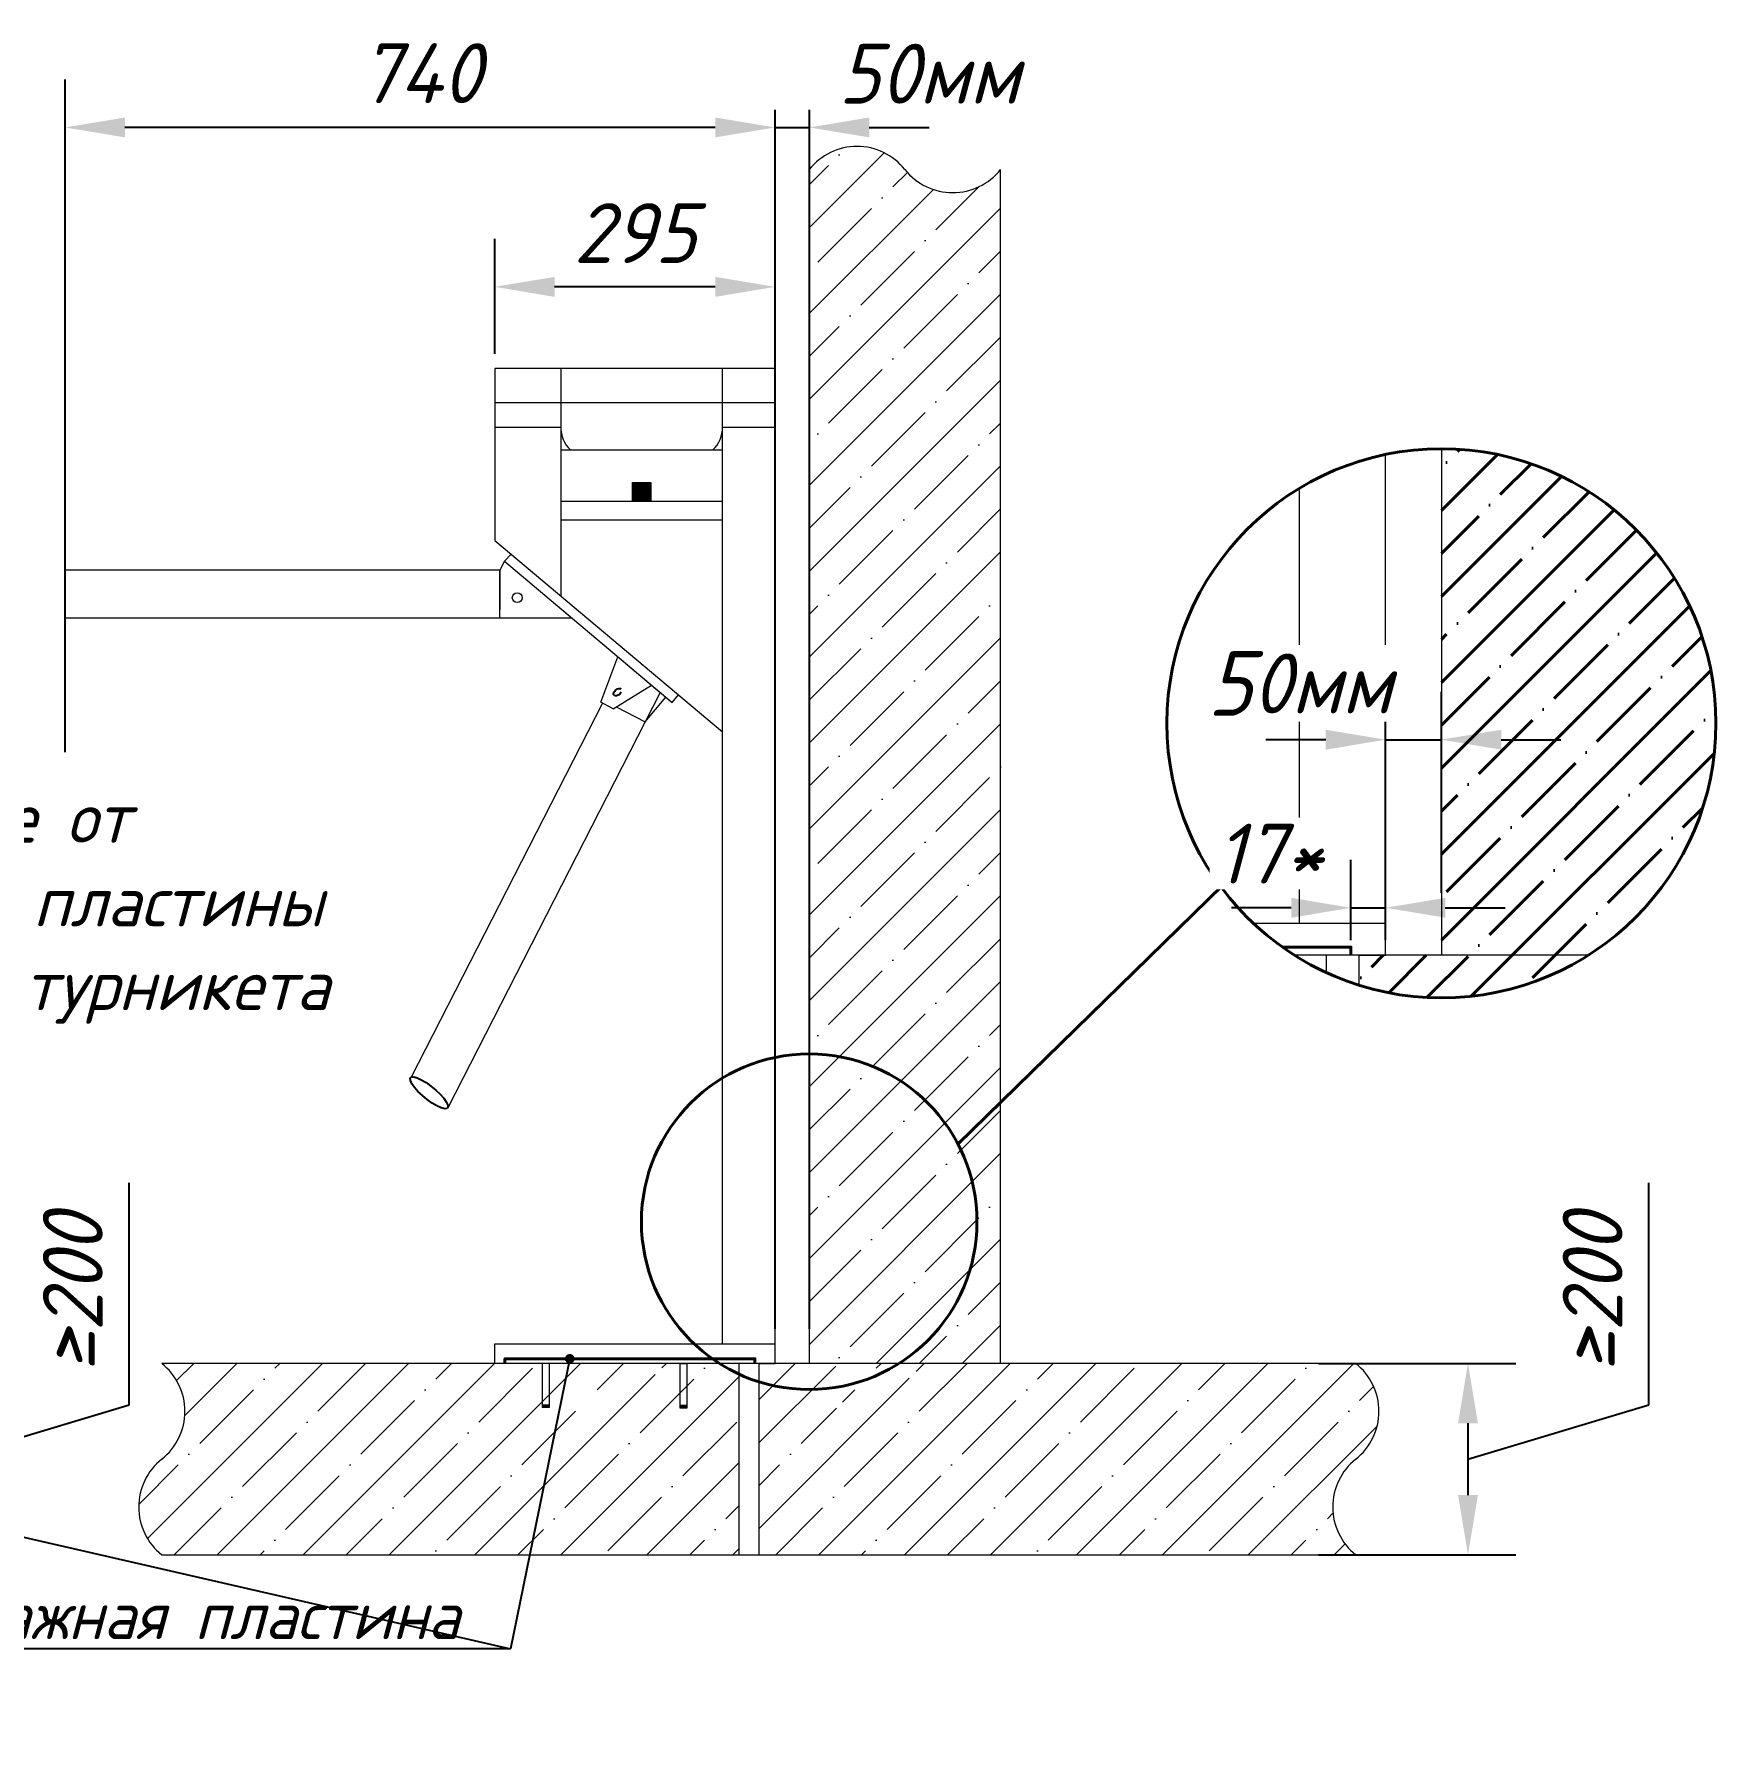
# Model space of a CAD drawing. Header units: millimetres. Extents: x 4247 to 622543, y -201358 to 142419.
# Drawn here: x 295105 to 296863, y -142060 to -140284 of the extents above; entities that cross this region are included whole.
import ezdxf
from ezdxf import colors
from ezdxf.entities.mleader import LeaderData, LeaderLine
from ezdxf.math import Vec2, Vec3

# ---------------------------------------------------------------- set-up
doc = ezdxf.new("R2010")
doc.units = ezdxf.units.MM
doc.layers.get('DEFPOINTS').update_dxf_attribs({"color": 252, "lineweight": 9})
doc.styles.add('GOST-2.304_Type-B_italic', font='GOST_Common Italic.ttf')
doc.styles.add('ICOCPEUR', font='isocpeur.ttf')
doc.dimstyles.new('СПДС', dxfattribs={"dimscale": 100, "dimtxt": 2.5, "dimasz": 2.5, "dimexe": 2, "dimexo": 0.625, "dimgap": 1, "dimtad": 1, "dimdec": 0, "dimrnd": 5, "dimtxsty": 'ICOCPEUR', "dimblk": 'OBLIQUE', "dimcen": 2.5, "dimdle": 2, "dimadec": 0, "dimazin": 2, "dimtfac": 0.75, "dimtdec": 0, "dimtmove": 1, "dimatfit": 3, "dimfxl": 1, "dimtfill": 1, "dimtolj": 1, "dimarcsym": 1})

# ---------------------------------------------------------------- blocks, each defined once
blk = doc.blocks.new('*D524')
at = {"color": 0, "lineweight": -2, "transparency": 16777216}
for p, q in [((295137.7, -141034.1), (295137.7, -140331.3)), ((295879.7, -140836), (295879.7, -140331.3)), ((295817.2, -140381.3), (295200.2, -140381.3))]:
    blk.add_line(p, q, dxfattribs=at)
at = {"color": 0, "transparency": 16777216}
for points in [[(295200.2, -140370.9), (295200.2, -140391.7), (295137.7, -140381.3)], [(295817.2, -140370.9), (295817.2, -140391.7), (295879.7, -140381.3)]]:
    blk.add_solid(points, dxfattribs=at)
at = {"layer": 'DEFPOINTS', "color": 0, "transparency": 16777216}
for p in [(295137.7, -140381.3), (295879.7, -140851.6), (295137.7, -141049.7)]:
    blk.add_point(p, dxfattribs=at)
at = {"color": 0, "lineweight": 20, "transparency": 16777216, "insert": (295508.7, -140324.6), "char_height": 62.5, "attachment_point": 5, "style": 'GOST-2.304_Type-B_italic', "bg_fill": 3, "box_fill_scale": 1.1, "bg_fill_color": 256, "bg_fill_true_color": 13158600, "bg_fill_transparency": 0}
blk.add_mtext('\\A1;740', dxfattribs=at)
blk = doc.blocks.new('*D521')
at = {"color": 0, "lineweight": -2, "transparency": 16777216}
for p, q in [((295879.7, -141637.1), (295879.7, -140331.3)), ((295915.6, -141637.1), (295915.6, -140331.3)), ((295817.2, -140381.3), (295754.7, -140381.3)), ((295879.7, -140381.3), (295915.6, -140381.3)), ((295978.1, -140381.3), (296040.6, -140381.3))]:
    blk.add_line(p, q, dxfattribs=at)
at = {"layer": 'DEFPOINTS', "color": 0, "transparency": 16777216}
for p in [(295915.6, -140381.3), (295879.7, -141652.8), (295915.6, -141652.8)]:
    blk.add_point(p, dxfattribs=at)
at = {"color": 0, "lineweight": 20, "transparency": 16777216, "insert": (296040.6, -140325.1), "char_height": 62.5, "width": 467.838, "attachment_point": 5, "style": 'GOST-2.304_Type-B_italic', "bg_fill": 3, "box_fill_scale": 1.1, "bg_fill_color": 256, "bg_fill_true_color": 13158600, "bg_fill_transparency": 0}
blk.add_mtext('\\A1;50мм', dxfattribs=at)
at = {"color": 0, "transparency": 16777216}
for points in [[(295817.2, -140370.9), (295817.2, -140391.7), (295879.7, -140381.3)], [(295978.1, -140370.9), (295978.1, -140391.7), (295915.6, -140381.3)]]:
    blk.add_solid(points, dxfattribs=at)
blk = doc.blocks.new('*D525')
at = {"color": 0, "lineweight": -2, "transparency": 16777216}
for p, q in [((295586.7, -140617.8), (295586.7, -140497.9)), ((295879.7, -140617.8), (295879.7, -140497.9)), ((295817.2, -140547.9), (295649.2, -140547.9))]:
    blk.add_line(p, q, dxfattribs=at)
at = {"color": 0, "transparency": 16777216}
for points in [[(295649.2, -140537.5), (295649.2, -140558.4), (295586.7, -140547.9)], [(295817.2, -140537.5), (295817.2, -140558.4), (295879.7, -140547.9)]]:
    blk.add_solid(points, dxfattribs=at)
at = {"layer": 'DEFPOINTS', "color": 0, "transparency": 16777216}
for p in [(295586.7, -140547.9), (295586.7, -140633.4), (295879.7, -140633.4)]:
    blk.add_point(p, dxfattribs=at)
at = {"color": 0, "lineweight": 20, "transparency": 16777216, "insert": (295733.2, -140491.7), "char_height": 62.5, "attachment_point": 5, "style": 'GOST-2.304_Type-B_italic', "bg_fill": 3, "box_fill_scale": 1.1, "bg_fill_color": 256, "bg_fill_true_color": 13158600, "bg_fill_transparency": 0}
blk.add_mtext('\\A1;295', dxfattribs=at)
blk = doc.blocks.new('*D526')
at = {"color": 0, "lineweight": -2, "transparency": 16777216}
for p, q in [((295204.5, -141716.5), (295204.5, -141484.3)), ((294859.3, -141673.2), (295065.5, -141673.2)), ((295015.5, -141773.2), (295204.5, -141716.5)), ((295015.5, -141735.7), (295015.5, -141810.7)), ((294859.3, -141873.2), (295065.5, -141873.2))]:
    blk.add_line(p, q, dxfattribs=at)
at = {"color": 0, "transparency": 16777216}
for points in [[(295005, -141735.7), (295025.9, -141735.7), (295015.5, -141673.2)], [(295005, -141810.7), (295025.9, -141810.7), (295015.5, -141873.2)]]:
    blk.add_solid(points, dxfattribs=at)
at = {"layer": 'DEFPOINTS', "color": 0, "transparency": 16777216}
for p in [(294843.7, -141673.2), (294843.7, -141873.2), (295015.5, -141873.2)]:
    blk.add_point(p, dxfattribs=at)
at = {"color": 0, "lineweight": 20, "transparency": 16777216, "insert": (295145.7, -141600.4), "char_height": 62.5, "attachment_point": 5, "rotation": 90, "style": 'GOST-2.304_Type-B_italic', "bg_fill": 3, "box_fill_scale": 1.1, "bg_fill_color": 256, "bg_fill_true_color": 13158600, "bg_fill_transparency": 0}
blk.add_mtext('\\A1;{\\H1.08333x;≥}200', dxfattribs=at)
blk = doc.blocks.new('*D522')
at = {"color": 0, "lineweight": -2, "transparency": 16777216}
for p, q in [((296793, -141716.5), (296793, -141484.3)), ((296447.7, -141673.2), (296653.9, -141673.2)), ((296603.9, -141773.2), (296793, -141716.5)), ((296603.9, -141735.7), (296603.9, -141810.7)), ((296447.7, -141873.2), (296653.9, -141873.2))]:
    blk.add_line(p, q, dxfattribs=at)
at = {"color": 0, "transparency": 16777216}
for points in [[(296593.5, -141735.7), (296614.3, -141735.7), (296603.9, -141673.2)], [(296593.5, -141810.7), (296614.3, -141810.7), (296603.9, -141873.2)]]:
    blk.add_solid(points, dxfattribs=at)
at = {"layer": 'DEFPOINTS', "color": 0, "transparency": 16777216}
for p in [(296432.1, -141673.2), (296432.1, -141873.2), (296603.9, -141873.2)]:
    blk.add_point(p, dxfattribs=at)
at = {"color": 0, "lineweight": 20, "transparency": 16777216, "insert": (296734.1, -141600.4), "char_height": 62.5, "attachment_point": 5, "rotation": 90, "style": 'GOST-2.304_Type-B_italic', "bg_fill": 3, "box_fill_scale": 1.1, "bg_fill_color": 256, "bg_fill_true_color": 13158600, "bg_fill_transparency": 0}
blk.add_mtext('\\A1;{\\H1.08333x;≥}200', dxfattribs=at)
blk = doc.blocks.new('*D527')
at = {"color": 0, "lineweight": -2, "transparency": 16777216}
for p, q in [((296517.7, -141181.3), (296517.7, -140971.2)), ((296576.1, -141181.3), (296576.1, -140971.2)), ((296455.2, -141021.2), (296392.7, -141021.2)), ((296517.7, -141021.2), (296576.1, -141021.2)), ((296638.6, -141021.2), (296701.1, -141021.2))]:
    blk.add_line(p, q, dxfattribs=at)
at = {"color": 0, "transparency": 16777216}
blk.add_solid([(296638.6, -141010.8), (296638.6, -141031.7), (296576.1, -141021.2)], dxfattribs=at)
at = {"layer": 'DEFPOINTS', "color": 0, "transparency": 16777216}
for p in [(296576.1, -141021.2), (296517.7, -141196.9), (296576.1, -141196.9)]:
    blk.add_point(p, dxfattribs=at)
at = {"color": 0, "lineweight": 20, "transparency": 16777216, "insert": (296427.9, -140962.4), "char_height": 62.5, "attachment_point": 5, "style": 'GOST-2.304_Type-B_italic', "bg_fill": 3, "box_fill_scale": 1.1, "bg_fill_color": 256, "bg_fill_true_color": 13158600, "bg_fill_transparency": 0}
blk.add_mtext('\\A1;{\\H1.08333x;5\\H0.92308x;\\C256;0мм}', dxfattribs=at)
at = {"color": 0, "transparency": 16777216}
blk.add_solid([(296455.2, -141010.8), (296455.2, -141031.7), (296517.7, -141021.2)], dxfattribs=at)
blk = doc.blocks.new('*D528')
at = {"color": 0, "lineweight": -2, "transparency": 16777216}
for p, q in [((296481.6, -141230.9), (296481.6, -141146.9)), ((296517.7, -141230.9), (296517.7, -141146.9)), ((296419.1, -141196.9), (296356.6, -141196.9)), ((296481.6, -141196.9), (296517.7, -141196.9)), ((296580.2, -141196.9), (296642.7, -141196.9))]:
    blk.add_line(p, q, dxfattribs=at)
at = {"color": 0, "transparency": 16777216}
blk.add_solid([(296580.2, -141186.5), (296580.2, -141207.3), (296517.7, -141196.9)], dxfattribs=at)
at = {"layer": 'DEFPOINTS', "color": 0, "transparency": 16777216}
for p in [(296517.7, -141196.9), (296481.6, -141246.5), (296517.7, -141246.5)]:
    blk.add_point(p, dxfattribs=at)
at = {"color": 0, "lineweight": 20, "transparency": 16777216, "insert": (296396.1, -141140.3), "char_height": 62.5, "attachment_point": 5, "style": 'GOST-2.304_Type-B_italic', "bg_fill": 3, "box_fill_scale": 1.1, "bg_fill_color": 256, "bg_fill_true_color": 13158600, "bg_fill_transparency": 0}
blk.add_mtext('\\A1;17*', dxfattribs=at)
at = {"color": 0, "transparency": 16777216}
blk.add_solid([(296419.1, -141186.5), (296419.1, -141207.3), (296481.6, -141196.9)], dxfattribs=at)
blk = doc.blocks.new('план Новый корпус (не печатать) 2$0$_Dot')
at = {"color": 251, "linetype": 'ByBlock', "lineweight": -2}
blk.add_line((-0.5, 0), (-1, 0), dxfattribs=at)
at = {"color": 251, "linetype": 'ByBlock', "const_width": 0.5}
blk.add_lwpolyline([(-0.25, 0, 1), (0.25, 0, 1)], format="xyb", close=True, dxfattribs=at)

msp = doc.modelspace()

# ---------------------------------------------------------------- hatches: boundary and pattern name
at = {"lineweight": 20}
h = msp.add_hatch(dxfattribs=at)
h.set_pattern_fill('ANSI35', color=8, scale=10)
h.set_pattern_definition([(45, (-131389.97, -396088.97), (-44.901281, 44.901281), []), (45, (-131345.07, -396088.97), (-44.901281, 44.901281), [79.375, -15.875, 0, -15.875])])
h.paths.add_polyline_path([(296115.384, -140425.311, -0.48315795), (296015.384, -140425.311, 0.48315795), (295915.384, -140425.311), (295915.384, -141673.227), (296115.384, -141673.227)])
at = {"lineweight": 40, "true_color": 0x000000}
h = msp.add_hatch(dxfattribs=at)
h.set_pattern_fill('ANSI35', color=18, scale=10)
h.set_pattern_definition([(45, (-133303.37, -396534), (-44.901281, 44.901281), []), (45, (-133258.466, -396534), (-44.901281, 44.901281), [79.375, -15.875, 0, -15.875])])
h.paths.add_polyline_path([(296576.129, -141246.565), (296729.632, -141246.565, 0.25704516), (296863.098, -141004.103, 0.41421356), (296576.129, -140717.134)])
h.paths.add_polyline_path([(296729.632, -141246.565), (296489.89, -141246.565), (296489.89, -141277.807, 0.2209008)])
at = {"lineweight": 20, "true_color": 0x000000}
h = msp.add_hatch(color=18, dxfattribs=at)
h.dxf.hatch_style = 1
h.paths.add_polyline_path([(295750.012, -140752.488), (295730.546, -140752.488), (295730.546, -140771.94), (295750.012, -140771.94)])
at = {"lineweight": 20}
h = msp.add_hatch(dxfattribs=at)
h.set_pattern_fill('ANSI35', color=8, scale=10)
h.set_pattern_definition([(45, (-129813.36, -396088.97), (-44.901281, 44.901281), []), (45, (-129768.46, -396088.97), (-44.901281, 44.901281), [79.375, -15.875, 0, -15.875])])
h.paths.add_polyline_path([(295841.837, -141673.227), (295761.475, -141673.227), (295761.475, -141719.747), (295754.475, -141719.747), (295754.475, -141717.069), (295754.475, -141673.227), (295684.509, -141673.227), (295684.509, -141719.747), (295677.509, -141719.747), (295677.509, -141717.069), (295677.509, -141673.227), (295606.836, -141673.227), (295238.729, -141673.227, -0.48315795), (295238.729, -141773.227, 0.48315795), (295238.729, -141873.227), (295841.837, -141873.227)])
h.paths.add_polyline_path([(296486.646, -141773.227, 0.48315795), (296486.646, -141673.227), (296027.016, -141673.227), (296027.016, -141719.747), (296020.016, -141719.747), (296020.016, -141673.227), (295950.05, -141673.227), (295950.05, -141719.747), (295943.05, -141719.747), (295943.05, -141673.227), (295862.688, -141673.227), (295862.688, -141873.227), (296486.646, -141873.227, -0.48315795)])
at = {"lineweight": 20, "true_color": 0x000000}
h = msp.add_hatch(color=18, dxfattribs=at)
h.dxf.hatch_style = 1
h.paths.add_polyline_path([(295636.733, -141716.686), (295636.733, -141719.364), (295643.733, -141719.364), (295643.733, -141716.686)])
h = msp.add_hatch(color=18, dxfattribs=at)
h.dxf.hatch_style = 1
h.paths.add_polyline_path([(295780.361, -141717.069), (295780.361, -141719.747), (295787.361, -141719.747), (295787.361, -141717.069)])

# ---------------------------------------------------------------- linework, layer by layer
for p, q in [((295498.386, -141375.163), (295499.57, -141373.837)), ((295498.542, -141377.522), (295498.386, -141375.163)), ((295500.027, -141380.753), (295498.542, -141377.522)), ((295499.57, -141373.837), (295502.014, -141373.636)), ((295502.741, -141384.638), (295500.027, -141380.753)), ((295502.014, -141373.636), (295505.55, -141374.572)), ((295505.55, -141374.572), (295509.938, -141376.582)), ((295509.938, -141376.582), (295514.879, -141379.528)), ((295514.879, -141379.528), (295520.036, -141383.211)), ((295506.498, -141388.91), (295502.741, -141384.638)), ((295511.042, -141393.278), (295506.498, -141388.91)), ((295516.063, -141397.446), (295511.042, -141393.278)), ((295521.221, -141401.129), (295516.063, -141397.446)), ((295520.036, -141383.211), (295525.058, -141387.379)), ((295525.058, -141387.379), (295529.602, -141391.748)), ((295529.602, -141391.748), (295533.359, -141396.02)), ((295533.359, -141396.02), (295536.073, -141399.904)), ((295536.073, -141399.904), (295537.558, -141403.135)), ((295526.162, -141404.075), (295521.221, -141401.129)), ((295530.55, -141406.085), (295526.162, -141404.075)), ((295534.086, -141407.021), (295530.55, -141406.085)), ((295536.53, -141406.82), (295534.086, -141407.021)), ((295537.714, -141405.494), (295536.53, -141406.82)), ((295537.558, -141403.135), (295537.714, -141405.494))]:
    msp.add_line(p, q)
at = {"color": 18, "lineweight": 15, "true_color": 0x000000}
for points in [[(295915.384, -140425.311), (295915.384, -141673.227)], [(296115.384, -141673.227), (296115.384, -140425.311)], [(296576.129, -140717.134), (296576.129, -141246.565)], [(296729.632, -141246.565), (296422.626, -141246.565)], [(296455.767, -141246.504), (296455.767, -141264.61)], [(296489.89, -141246.565), (296489.89, -141277.807)], [(296486.646, -141673.227), (295238.729, -141673.227)], [(295841.837, -141673.19), (295841.837, -141873.227)], [(295862.688, -141673.227), (295862.688, -141873.227)], [(295238.729, -141873.227), (296486.646, -141873.227)]]:
    msp.add_lwpolyline(points, dxfattribs=at)
at = {"color": 18, "lineweight": 20, "true_color": 0x000000}
for points in [[(295862.688, -141673.201), (295879.687, -141673.227), (295879.687, -140633.419), (295586.687, -140633.419), (295586.687, -140812.906)], [(295655.721, -140633.419), (295655.721, -140870.881)], [(295824.837, -141652.765), (295824.837, -140633.419)], [(295586.687, -140668.793), (295879.687, -140668.793)], [(295586.687, -140694.421), (295655.721, -140694.421)], [(295824.837, -140694.421), (295879.687, -140694.421)], [(295655.721, -140718.353), (295824.837, -140718.353)], [(296489.89, -141246.521), (296517.709, -141246.565), (296517.709, -140723.143)], [(296427.946, -141213.078), (296427.946, -140758.353)], [(295655.721, -140771.94), (295824.837, -140771.94)], [(295655.721, -140791.508), (295824.837, -140791.508)], [(295586.687, -140812.906), (295824.837, -141012.903)], [(295603.973, -140827.423), (295596.913, -140834.666), (295772.32, -140982.486), (295778.719, -140974.174)], [(295596.913, -140834.666), (295591.956, -140843.975), (295591.956, -140885.509)], [(296379.456, -141213.078), (296517.709, -141213.078)], [(296517.709, -141246.565), (296422.389, -141246.415)], [(295879.687, -141673.227), (295586.687, -141672.766), (295586.687, -141652.766), (295879.687, -141652.765)], [(295643.733, -141672.845), (295643.733, -141719.364), (295636.733, -141719.364), (295636.733, -141672.845), (295643.733, -141672.845), (295643.733, -141672.845)], [(295787.361, -141673.228), (295787.361, -141719.747), (295780.361, -141719.747), (295780.361, -141673.228), (295787.361, -141673.228), (295787.361, -141673.228)], [(295643.733, -141716.686), (295636.733, -141716.686)], [(295787.361, -141717.069), (295780.361, -141717.069)]]:
    msp.add_lwpolyline(points, dxfattribs=at)
msp.add_lwpolyline([(295750.012, -140771.94), (295730.546, -140771.94), (295730.546, -140752.488), (295750.012, -140752.488)], close=True, dxfattribs=at)
at = {"color": 18, "lineweight": 40, "true_color": 0x000000}
msp.add_lwpolyline([(295597.432, -141672.782), (295597.432, -141668.3), (295858.716, -141668.3), (295858.716, -141673.208)], dxfattribs=at)
at = {"color": 18, "lineweight": 20, "true_color": 0x000000}
for centre, radius, start, end in [((295965.384, -140464.975), 63.822, 38.42424, 141.57576), ((296065.384, -140385.647), 63.822, 218.42424, 321.57576), ((295689.477, -140694.304), 33.756, 180.19806, 225.434114), ((295791.081, -140694.304), 33.756, 314.565886, 359.80194), ((295199.065, -141723.227), 63.822, 308.42424, 51.57576), ((296446.982, -141723.227), 63.822, 308.42424, 51.57576), ((295278.393, -141823.227), 63.822, 128.42424, 231.57576), ((296526.31, -141823.227), 63.822, 128.42424, 231.57576)]:
    msp.add_arc(centre, radius, start, end, dxfattribs=at)

# ---------------------------------------------------------------- texts
at = {"color": 18, "linetype": 'Continuous', "lineweight": 20, "ltscale": 400, "true_color": 0x000000, "insert": (294729.999, -141076.326), "char_height": 52.5, "attachment_point": 1, "style": 'GOST-2.304_Type-B_italic'}
msp.add_mtext_dynamic_manual_height_columns('*Расстояние от монтажной пластины до корпуса турникета', width=743.75233, gutter_width=1250, heights=[0], dxfattribs=at)

# ---------------------------------------------------------------- dimensions: what is measured, and where the dimension line sits
at = {"color": 18, "lineweight": 20, "true_color": 0x000000}
dim = msp.add_linear_dim(base=(295015.46, -141873.227), p1=(294843.662, -141673.227), p2=(294843.662, -141873.227), angle=90, text='{\\H1.08333x;≥}<>', dimstyle='СПДС', override={"dimscale": 25, "dimtxsty": 'GOST-2.304_Type-B_italic', "dimsah": 1}, dxfattribs=at)
dim.commit()
dim.dimension.update_dxf_attribs({"geometry": '*D526', "text_midpoint": (295145.668, -141691.509)})

# ---------------------------------------------------------------- next in the draw order: dimensions: what is measured, and where the dimension line sits
dim = msp.add_linear_dim(base=(295137.687, -140381.301), p1=(295879.687, -140851.596), p2=(295137.687, -141049.686), dimstyle='СПДС', override={"dimscale": 25, "dimtxsty": 'GOST-2.304_Type-B_italic', "dimsah": 1}, dxfattribs=at)
dim.commit()
dim.dimension.update_dxf_attribs({"geometry": '*D524', "text_midpoint": (295508.687, -140324.648)})
dim = msp.add_linear_dim(base=(296603.891, -141873.227), p1=(296432.092, -141673.227), p2=(296432.092, -141873.227), angle=90, text='{\\H1.08333x;≥}<>', dimstyle='СПДС', override={"dimscale": 25, "dimtxsty": 'GOST-2.304_Type-B_italic', "dimsah": 1}, dxfattribs=at)
dim.commit()
dim.dimension.update_dxf_attribs({"geometry": '*D522', "text_midpoint": (296734.099, -141691.509)})

# ---------------------------------------------------------------- next in the draw order: leaders
ml = msp.add_multileader_mtext('Standard', dxfattribs=at)
ml.set_content('Монтажная пластина', color=(0, 0, 0), style='GOST-2.304_Type-B_italic')
ml.set_leader_properties()
ml.set_arrow_properties(name='план Новый корпус (не печатать) 2$0$_Dot')
ml.build(insert=Vec2(0, 0))
ml.multileader.update_dxf_attribs({"text_left_attachment_type": 6, "text_right_attachment_type": 6, "dogleg_length": 0.36, "arrow_head_size": 10})
ctx = ml.context
ctx.base_point, ctx.char_height, ctx.arrow_head_size, ctx.landing_gap_size, ctx.plane_origin = Vec3(294919.773, -141971.351), 50, 10, 0.09, Vec3(294818.86, -141719.747)
ctx.left_attachment, ctx.right_attachment = 6, 6
notes = []
notes.append((ctx, [(1, (1, 1, 0), (295603.267, -141971.351), (-1, 0), 0.36, [(0, [(294281.935, -141668.584)], 0, []), (1, [(295665.166, -141668.3)], 0, [])])]))
ctx.mtext.insert, ctx.mtext.flow_direction = Vec3(294919.863, -141911.351), 5
for ctx, leaders in notes:
    for number, flags, end, landing, length, lines in leaders:
        leader = LeaderData()
        leader.index, (leader.has_last_leader_line, leader.has_dogleg_vector, leader.attachment_direction) = number, flags
        leader.last_leader_point, leader.dogleg_vector, leader.dogleg_length = Vec3(end), Vec3(landing), length
        for number, points, colour, breaks in lines:
            line = LeaderLine()
            line.index, line.vertices, line.color, line.breaks = number, Vec3.list(points), colors.encode_raw_color(colour), breaks
            leader.lines.append(line)
        ctx.leaders.append(leader)

# ---------------------------------------------------------------- next in the draw order: linework, layer by layer
for p, q in [((295710.85, -140973.33), (295710.998, -140972.381)), ((295710.998, -140974.156), (295710.85, -140973.33)), ((295710.998, -140972.381), (295711.43, -140971.372)), ((295711.43, -140974.801), (295710.998, -140974.156)), ((295711.43, -140971.372), (295712.118, -140970.373)), ((295712.118, -140970.373), (295713.015, -140969.451)), ((295713.015, -140969.451), (295714.059, -140968.67)), ((295714.059, -140968.67), (295715.18, -140968.082)), ((295715.18, -140968.082), (295716.301, -140967.728)), ((295716.301, -140967.728), (295717.345, -140967.632)), ((295717.345, -140973.571), (295716.301, -140974.352)), ((295717.345, -140967.632), (295718.242, -140967.8)), ((295718.242, -140972.649), (295717.345, -140973.571)), ((295718.242, -140967.8), (295718.93, -140968.221)), ((295718.93, -140971.65), (295718.242, -140972.649)), ((295712.118, -140975.222), (295711.43, -140974.801)), ((295713.015, -140975.39), (295712.118, -140975.222)), ((295714.059, -140975.294), (295713.015, -140975.39)), ((295715.18, -140974.94), (295714.059, -140975.294)), ((295716.301, -140974.352), (295715.18, -140974.94))]:
    msp.add_line(p, q)
for points in [[(295591.956, -140843.975), (295137.687, -140843.975), (295137.687, -140893.975), (295591.956, -140893.975), (295591.956, -140843.975)], [(295137.687, -140843.975), (295137.687, -140893.975)], [(295591.956, -140893.975), (295667.143, -140893.975)], [(295710.605, -140988.81), (295697.463, -140982.09), (295715.4, -140934.518)], [(295721.381, -140939.558), (295759.615, -140971.779)], [(295759.615, -140971.779), (295537.212, -141406.721)], [(295710.605, -140988.81), (295750.567, -140964.154)], [(295699.183, -140982.969), (295498.978, -141374.5)], [(295713.562, -140986.985), (295743.906, -141002.501)], [(295743.906, -141002.501), (295765.568, -140976.796)]]:
    msp.add_lwpolyline(points, dxfattribs=at)
msp.add_circle((295610.235, -140872.832), 5.165, dxfattribs=at)

# ---------------------------------------------------------------- next in the draw order: dimensions: what is measured, and where the dimension line sits
dim = msp.add_linear_dim(base=(295915.575, -140381.301), p1=(295879.687, -141652.765), p2=(295915.575, -141652.765), text='50мм', dimstyle='СПДС', override={"dimscale": 25, "dimtxsty": 'GOST-2.304_Type-B_italic', "dimsah": 1}, dxfattribs=at)
dim.commit()
dim.dimension.update_dxf_attribs({"geometry": '*D521', "text_midpoint": (296040.575, -140381.301), "dimtype": 160})

# ---------------------------------------------------------------- next in the draw order: linework, layer by layer
at = {"color": 18, "lineweight": 40, "true_color": 0x000000}
msp.add_lwpolyline([(296070.872, -141444), (296347.374, -141173.55)], dxfattribs=at)
for centre, radius in [((296576.129, -141004.103), 286.969), ((295915.384, -141525.07), 175.353)]:
    msp.add_circle(centre, radius, dxfattribs=at)

# ---------------------------------------------------------------- next in the draw order: dimensions: what is measured, and where the dimension line sits
at = {"color": 18, "lineweight": 20, "true_color": 0x000000}
dim = msp.add_linear_dim(base=(295586.687, -140547.944), p1=(295879.687, -140633.419), p2=(295586.687, -140633.419), dimstyle='СПДС', override={"dimscale": 25, "dimtxsty": 'GOST-2.304_Type-B_italic', "dimsah": 1}, dxfattribs=at)
dim.commit()
dim.dimension.update_dxf_attribs({"geometry": '*D525', "text_midpoint": (295733.187, -140491.694)})

# ---------------------------------------------------------------- next in the draw order: dimensions: what is measured, and where the dimension line sits
dim = msp.add_linear_dim(base=(296576.129, -141021.248), p1=(296517.709, -141196.904), p2=(296576.129, -141196.904), text='{\\H1.08333x;5\\H0.92308x;\\C256;0мм}', dimstyle='СПДС', override={"dimscale": 25, "dimtxsty": 'GOST-2.304_Type-B_italic', "dimsah": 1}, dxfattribs=at)
dim.commit()
dim.dimension.update_dxf_attribs({"geometry": '*D527', "text_midpoint": (296427.946, -141021.248), "dimtype": 160})

# ---------------------------------------------------------------- next in the draw order: dimensions: what is measured, and where the dimension line sits
dim = msp.add_linear_dim(base=(296517.709, -141196.904), p1=(296481.576, -141246.521), p2=(296517.709, -141246.521), text='17*', dimstyle='СПДС', override={"dimscale": 25, "dimtxsty": 'GOST-2.304_Type-B_italic', "dimsah": 1}, dxfattribs=at)
dim.commit()
dim.dimension.update_dxf_attribs({"geometry": '*D528', "text_midpoint": (296396.14, -141196.904), "dimtype": 160})

# ---------------------------------------------------------------- next in the draw order: linework, layer by layer
at = {"color": 18, "lineweight": 40, "true_color": 0x000000}
msp.add_lwpolyline([(296481.576, -141246.508), (296481.576, -141237.984), (296409.845, -141237.984)], dxfattribs=at)

doc.saveas('drawing.dxf')
